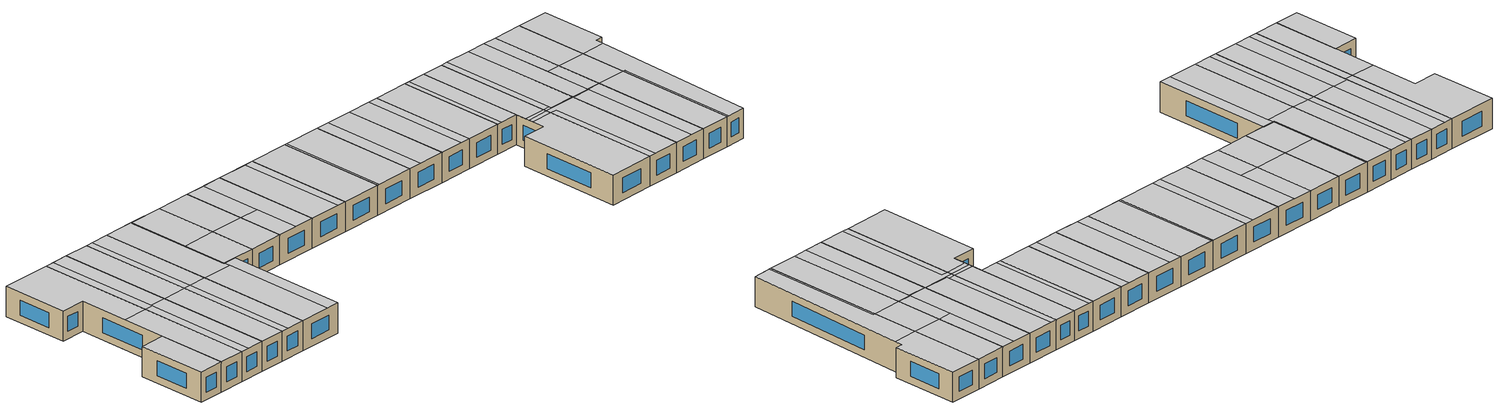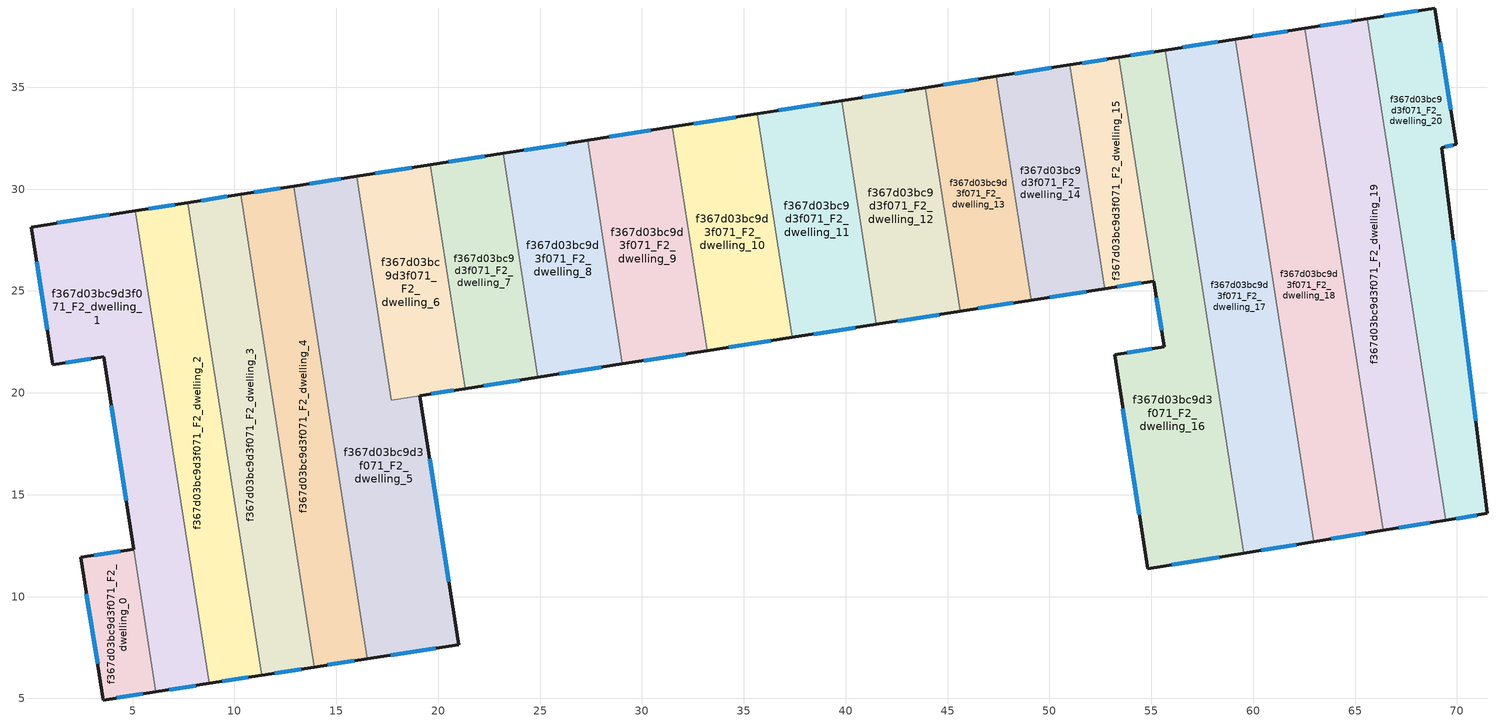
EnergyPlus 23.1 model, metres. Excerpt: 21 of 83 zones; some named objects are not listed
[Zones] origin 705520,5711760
f367d03bc9d3f071_F2_dwelling_0
 floor to f367d03bc9d3f071_F1_dwelling_0 (EU_floor_Construction): 5.06,12.33 6.15,5.33 3.56,4.93 2.46,11.92 z6
 wall outside (EU_wall_Construction): 5.06,12.33 2.46,11.92 3.56,4.93 6.15,5.33 z6:9
 wall to f367d03bc9d3f071_F2_dwelling_1 (EU_wall_Construction): 6.15,5.33 5.06,12.33 z6:9
 window (EU_Window_Construction): 4.22,5.03 5.5,5.23 / 2.74,10.15 3.28,6.69 / 4.4,12.22 3.12,12.02 z6.76:8.24
 ceiling to f367d03bc9d3f071_F3_dwelling_1 (EU_floor_Construction): 6.15,5.33 5.06,12.33 2.46,11.92 3.56,4.93 z9
f367d03bc9d3f071_F2_dwelling_1
 floor to f367d03bc9d3f071_F1_dwelling_1 (EU_floor_Construction): 5.14,28.93 8.76,5.74 6.15,5.33 3.58,21.78 1.08,21.38 0.02,28.13 z6
 wall outside (EU_wall_Construction): 5.14,28.93 0.02,28.13 1.08,21.38 3.58,21.78 5.06,12.32 / 6.15,5.33 8.76,5.74 z6:9
 wall to f367d03bc9d3f071_F2_dwelling_2 (EU_wall_Construction): 8.76,5.74 5.14,28.93 z6:9
 window (EU_Window_Construction): 1.71,21.48 2.95,21.68 / 0.29,26.43 0.81,23.09 / 3.85,28.73 1.32,28.34 / 6.81,5.43 8.1,5.63 / 3.95,19.39 4.68,14.71 z6.76:8.24
 ceiling to f367d03bc9d3f071_F3_dwelling_0 (EU_floor_Construction): 6.98,17.17 5.14,28.93 0.02,28.13 1.08,21.38 3.58,21.78 4.36,16.76 z9
 ceiling to f367d03bc9d3f071_F3_dwelling_1 (EU_floor_Construction): 8.76,5.74 6.98,17.17 4.36,16.76 6.15,5.33 z9
f367d03bc9d3f071_F2_dwelling_10
 floor to f367d03bc9d3f071_F1_dwelling_10 (EU_floor_Construction): 35.67,33.7 37.39,22.72 33.21,22.07 31.5,33.05 z6
 wall outside (EU_wall_Construction): 35.67,33.7 31.5,33.05 / 33.21,22.07 37.39,22.72 z6:9
 wall to f367d03bc9d3f071_F2_dwelling_9 (EU_wall_Construction): 31.5,33.05 33.21,22.07 z6:9
 wall to f367d03bc9d3f071_F2_dwelling_11 (EU_wall_Construction): 37.39,22.72 35.67,33.7 z6:9
 window (EU_Window_Construction): 34.62,33.54 32.56,33.21 / 34.27,22.23 36.33,22.56 z6.76:8.24
 ceiling to f367d03bc9d3f071_F3_dwelling_9 (EU_floor_Construction): 37.38,22.72 35.67,33.7 31.5,33.05 33.21,22.07 z9
f367d03bc9d3f071_F2_dwelling_11
 floor to f367d03bc9d3f071_F1_dwelling_11 (EU_floor_Construction): 39.8,34.34 41.51,23.37 37.39,22.72 35.67,33.7 z6
 wall outside (EU_wall_Construction): 39.8,34.34 35.67,33.7 / 37.39,22.72 41.51,23.37 z6:9
 wall to f367d03bc9d3f071_F2_dwelling_12 (EU_wall_Construction): 41.51,23.37 39.8,34.34 z6:9
 window (EU_Window_Construction): 38.76,34.18 36.72,33.86 / 38.43,22.88 40.47,23.2 z6.76:8.24
 ceiling to f367d03bc9d3f071_F3_dwelling_10 (EU_floor_Construction): 41.51,23.37 39.8,34.34 35.88,33.73 37.59,22.75 z9
 ceiling to f367d03bc9d3f071_F3_dwelling_9 (EU_floor_Construction): 37.59,22.75 35.88,33.73 35.67,33.7 37.38,22.72 z9
f367d03bc9d3f071_F2_dwelling_12
 floor to f367d03bc9d3f071_F1_dwelling_12 (EU_floor_Construction): 43.91,34.99 45.62,24.01 41.51,23.37 39.8,34.34 z6
 wall outside (EU_wall_Construction): 43.91,34.99 39.8,34.34 / 41.51,23.37 45.62,24.01 z6:9
 wall to f367d03bc9d3f071_F2_dwelling_13 (EU_wall_Construction): 45.62,24.01 43.91,34.99 z6:9
 window (EU_Window_Construction): 42.87,34.82 40.84,34.51 / 42.55,23.53 44.58,23.84 z6.76:8.24
 ceiling to f367d03bc9d3f071_F3_dwelling_11 (EU_floor_Construction): 45.62,24.01 43.91,34.99 41.19,34.56 42.9,23.58 z9
 ceiling to f367d03bc9d3f071_F3_dwelling_10 (EU_floor_Construction): 42.9,23.58 41.19,34.56 39.8,34.34 41.51,23.37 z9
f367d03bc9d3f071_F2_dwelling_13
 floor to f367d03bc9d3f071_F1_dwelling_13 (EU_floor_Construction): 47.4,35.53 49.11,24.55 45.62,24.01 43.91,34.99 z6
 wall outside (EU_wall_Construction): 47.4,35.53 43.91,34.99 / 45.62,24.01 49.11,24.55 z6:9
 wall to f367d03bc9d3f071_F2_dwelling_14 (EU_wall_Construction): 49.11,24.55 47.4,35.53 z6:9
 window (EU_Window_Construction): 46.51,35.39 44.79,35.12 / 46.5,24.14 48.23,24.41 z6.76:8.24
 ceiling to f367d03bc9d3f071_F3_dwelling_11 (EU_floor_Construction): 48.06,24.39 46.35,35.37 43.91,34.99 45.62,24.01 z9
 ceiling to f367d03bc9d3f071_F3_dwelling_12 (EU_floor_Construction): 49.11,24.55 47.4,35.53 46.35,35.37 48.06,24.39 z9
f367d03bc9d3f071_F2_dwelling_14
 floor to f367d03bc9d3f071_F1_dwelling_14 (EU_floor_Construction): 51.01,36.09 52.72,25.12 49.11,24.55 47.4,35.53 z6
 wall outside (EU_wall_Construction): 51.01,36.09 47.4,35.53 / 49.11,24.55 52.72,25.12 z6:9
 wall to f367d03bc9d3f071_F2_dwelling_15 (EU_wall_Construction): 52.72,25.12 51.01,36.09 z6:9
 window (EU_Window_Construction): 50.1,35.95 48.31,35.67 / 50.02,24.69 51.81,24.97 z6.76:8.24
 ceiling to f367d03bc9d3f071_F3_dwelling_12 (EU_floor_Construction): 52.72,25.12 51.01,36.09 47.4,35.53 49.11,24.55 z9
f367d03bc9d3f071_F2_dwelling_15
 floor to f367d03bc9d3f071_F1_dwelling_15 (EU_floor_Construction): 53.41,36.47 55.63,22.26 55.13,25.49 52.72,25.12 51.01,36.09 z6
 wall outside (EU_wall_Construction): 52.72,25.12 55.13,25.49 55.63,22.26 / 53.41,36.47 51.01,36.09 z6:9
 wall to f367d03bc9d3f071_F2_dwelling_16 (EU_wall_Construction): 55.63,22.26 53.41,36.47 z6:9
 window (EU_Window_Construction): 53.33,25.21 54.52,25.4 / 52.81,36.37 51.62,36.19 / 55.25,24.67 55.5,23.08 z6.76:8.24
 ceiling to f367d03bc9d3f071_F3_dwelling_13 (EU_floor_Construction): 55.29,24.43 53.41,36.47 51.54,36.18 53.26,25.2 55.13,25.49 z9
 ceiling to f367d03bc9d3f071_F3_dwelling_12 (EU_floor_Construction): 53.26,25.2 51.54,36.18 51.01,36.09 52.72,25.12 z9
f367d03bc9d3f071_F2_dwelling_16
 floor to f367d03bc9d3f071_F1_dwelling_16 (EU_floor_Construction): 55.69,36.82 59.54,12.14 54.82,11.37 53.19,21.87 55.63,22.26 53.41,36.47 z6
 wall outside (EU_wall_Construction): 55.63,22.26 53.19,21.87 54.82,11.37 59.54,12.14 / 55.69,36.82 53.41,36.47 z6:9
 wall to f367d03bc9d3f071_F2_dwelling_17 (EU_wall_Construction): 59.54,12.14 55.69,36.82 z6:9
 window (EU_Window_Construction): 53.61,19.22 54.41,14.02 / 55.02,22.16 53.81,21.97 / 55.11,36.73 53.99,36.56 / 56.02,11.56 58.35,11.94 z6.76:8.24
 ceiling to f367d03bc9d3f071_F3_dwelling_13 (EU_floor_Construction): 57.57,24.79 55.69,36.82 53.41,36.47 55.29,24.43 z9
 ceiling to f367d03bc9d3f071_F3_dwelling_14 (EU_floor_Construction): 59.54,12.14 57.71,23.89 55.43,23.53 55.63,22.26 53.19,21.87 54.82,11.37 z9
 ceiling to f367d03bc9d3f071_F3_dwelling_18 (EU_floor_Construction): 57.63,24.4 57.57,24.79 55.29,24.43 55.35,24.05 z9
 ceiling to f367d03bc9d3f071_F3_dwelling_16 (EU_floor_Construction): 57.71,23.89 57.63,24.4 55.35,24.05 55.43,23.53 z9
f367d03bc9d3f071_F2_dwelling_17
 floor to f367d03bc9d3f071_F1_dwelling_17 (EU_floor_Construction): 59.12,37.36 62.97,12.69 59.54,12.14 55.69,36.82 z6
 wall outside (EU_wall_Construction): 59.54,12.14 62.97,12.69 / 59.12,37.36 55.69,36.82 z6:9
 wall to f367d03bc9d3f071_F2_dwelling_18 (EU_wall_Construction): 62.97,12.69 59.12,37.36 z6:9
 window (EU_Window_Construction): 60.41,12.28 62.11,12.55 / 58.25,37.22 56.56,36.96 z6.76:8.24
 ceiling to f367d03bc9d3f071_F3_dwelling_14 (EU_floor_Construction): 60.23,12.25 58.4,24 57.71,23.89 59.54,12.14 z9
 ceiling to f367d03bc9d3f071_F3_dwelling_16 (EU_floor_Construction): 62.97,12.69 61.06,24.94 57.63,24.4 57.71,23.89 58.4,24 60.23,12.25 z9
 ceiling to f367d03bc9d3f071_F3_dwelling_13 (EU_floor_Construction): 58.26,24.89 56.38,36.93 55.69,36.82 57.57,24.79 z9
 ceiling to f367d03bc9d3f071_F3_dwelling_18 (EU_floor_Construction): 61.06,24.94 61.05,25.03 58.3,24.61 58.26,24.89 57.57,24.79 57.63,24.4 z9
 ceiling to f367d03bc9d3f071_F3_dwelling_15 (EU_floor_Construction): 61.05,25.04 59.12,37.36 56.38,36.93 58.3,24.61 z9
f367d03bc9d3f071_F2_dwelling_18
 floor to f367d03bc9d3f071_F1_dwelling_18 (EU_floor_Construction): 62.53,37.89 66.37,13.25 62.97,12.69 59.12,37.36 z6
 wall outside (EU_wall_Construction): 62.97,12.69 66.37,13.25 / 62.53,37.89 59.12,37.36 z6:9
 wall to f367d03bc9d3f071_F2_dwelling_19 (EU_wall_Construction): 66.37,13.25 62.53,37.89 z6:9
 window (EU_Window_Construction): 63.83,12.83 65.51,13.11 / 61.67,37.76 59.98,37.49 z6.76:8.24
 ceiling to f367d03bc9d3f071_F3_dwelling_15 (EU_floor_Construction): 64.45,25.57 63.03,25.35 61.1,37.67 59.12,37.36 61.05,25.04 z9
 ceiling to f367d03bc9d3f071_F3_dwelling_17 (EU_floor_Construction): 63.7,30.36 62.53,37.89 61.1,37.67 62.28,30.14 z9
 ceiling to f367d03bc9d3f071_F3_dwelling_18 (EU_floor_Construction): 66.37,13.25 64.45,25.57 61.05,25.03 61.06,24.94 63.04,25.25 63.03,25.34 64.95,13.02 z9
 ceiling to f367d03bc9d3f071_F3_dwelling_19 (EU_floor_Construction): 64.45,25.57 63.7,30.36 62.28,30.14 63.03,25.35 z9
 ceiling to f367d03bc9d3f071_F3_dwelling_16 (EU_floor_Construction): 64.95,13.02 63.04,25.25 61.06,24.94 62.97,12.69 z9
f367d03bc9d3f071_F2_dwelling_19
 floor to f367d03bc9d3f071_F1_dwelling_19 (EU_floor_Construction): 65.6,38.37 69.45,13.75 66.37,13.25 62.53,37.89 z6
 wall outside (EU_wall_Construction): 65.6,38.37 62.53,37.89 / 66.37,13.25 69.45,13.75 z6:9
 wall to f367d03bc9d3f071_F2_dwelling_20 (EU_wall_Construction): 69.45,13.75 65.6,38.37 z6:9
 window (EU_Window_Construction): 64.82,38.25 63.3,38.01 / 67.15,13.37 68.67,13.62 z6.76:8.24
 ceiling to f367d03bc9d3f071_F3_dwelling_18 (EU_floor_Construction): 69.45,13.75 67.53,26.05 64.45,25.57 66.37,13.25 z9
 ceiling to f367d03bc9d3f071_F3_dwelling_17 (EU_floor_Construction): 66.78,30.84 65.6,38.37 62.53,37.89 63.7,30.36 z9
 ceiling to f367d03bc9d3f071_F3_dwelling_19 (EU_floor_Construction): 67.53,26.05 66.78,30.84 63.7,30.36 64.45,25.57 z9
f367d03bc9d3f071_F2_dwelling_2
 floor to f367d03bc9d3f071_F1_dwelling_2 (EU_floor_Construction): 7.71,29.34 11.33,6.14 8.76,5.74 5.14,28.93 z6
 wall outside (EU_wall_Construction): 7.71,29.34 5.14,28.93 / 8.76,5.74 11.33,6.14 z6:9
 wall to f367d03bc9d3f071_F2_dwelling_3 (EU_wall_Construction): 11.33,6.14 7.71,29.34 z6:9
 window (EU_Window_Construction): 7.06,29.23 5.79,29.04 / 9.41,5.84 10.68,6.04 z6.76:8.24
 ceiling to f367d03bc9d3f071_F3_dwelling_0 (EU_floor_Construction): 7.88,17.31 6.04,29.07 5.14,28.93 6.98,17.17 z9
 ceiling to f367d03bc9d3f071_F3_dwelling_3 (EU_floor_Construction): 11.33,6.14 9.52,17.74 7.85,17.48 9.66,5.88 z9
 ceiling to f367d03bc9d3f071_F3_dwelling_1 (EU_floor_Construction): 9.66,5.88 7.88,17.31 6.98,17.17 8.76,5.74 z9
 ceiling to f367d03bc9d3f071_F3_dwelling_2 (EU_floor_Construction): 9.52,17.74 7.71,29.34 6.04,29.07 7.85,17.48 z9
f367d03bc9d3f071_F2_dwelling_20
 floor to f367d03bc9d3f071_F1_dwelling_20 (EU_floor_Construction): 68.92,38.89 69.96,32.19 69.26,32.03 71.5,14.08 69.45,13.75 65.6,38.37 z6
 wall outside (EU_wall_Construction): 69.45,13.75 71.5,14.08 69.26,32.03 69.96,32.19 68.92,38.89 65.6,38.37 z6:9
 window (EU_Window_Construction): 70.93,18.62 69.82,27.49 / 69.96,13.83 70.98,14 / 68.08,38.76 66.44,38.5 / 69.7,33.89 69.18,37.2 / 69.44,32.07 69.79,32.15 z6.76:8.24
 ceiling to f367d03bc9d3f071_F3_dwelling_17 (EU_floor_Construction): 69.35,31.24 69.26,32.03 69.96,32.19 68.92,38.89 65.6,38.37 66.78,30.84 z9
 ceiling to f367d03bc9d3f071_F3_dwelling_19 (EU_floor_Construction): 71.5,14.08 69.35,31.24 66.78,30.84 67.53,26.05 67.76,26.09 69.68,13.79 z9
 ceiling to f367d03bc9d3f071_F3_dwelling_18 (EU_floor_Construction): 69.68,13.79 67.76,26.08 67.53,26.05 69.45,13.75 z9
f367d03bc9d3f071_F2_dwelling_3
 floor to f367d03bc9d3f071_F1_dwelling_3 (EU_floor_Construction): 10.31,29.74 13.93,6.54 11.33,6.14 7.71,29.34 z6
 wall outside (EU_wall_Construction): 10.31,29.74 7.71,29.34 / 11.33,6.14 13.93,6.54 z6:9
 wall to f367d03bc9d3f071_F2_dwelling_4 (EU_wall_Construction): 13.93,6.54 10.31,29.74 z6:9
 window (EU_Window_Construction): 9.65,29.64 8.37,29.44 / 11.99,6.24 13.27,6.44 z6.76:8.24
 ceiling to f367d03bc9d3f071_F3_dwelling_2 (EU_floor_Construction): 12.12,18.14 10.31,29.74 7.71,29.34 9.52,17.74 z9
 ceiling to f367d03bc9d3f071_F3_dwelling_3 (EU_floor_Construction): 13.93,6.54 12.12,18.14 9.52,17.74 11.33,6.14 z9
f367d03bc9d3f071_F2_dwelling_4
 floor to f367d03bc9d3f071_F1_dwelling_4 (EU_floor_Construction): 12.91,30.15 16.53,6.95 13.93,6.54 10.31,29.74 z6
 wall outside (EU_wall_Construction): 12.91,30.15 10.31,29.74 / 13.93,6.54 16.53,6.95 z6:9
 wall to f367d03bc9d3f071_F2_dwelling_5 (EU_wall_Construction): 16.53,6.95 12.91,30.15 z6:9
 window (EU_Window_Construction): 12.25,30.04 10.97,29.84 / 14.59,6.65 15.87,6.85 z6.76:8.24
 ceiling to f367d03bc9d3f071_F3_dwelling_5 (EU_floor_Construction): 16.53,6.95 14.72,18.55 12.88,18.26 14.69,6.66 z9
 ceiling to f367d03bc9d3f071_F3_dwelling_4 (EU_floor_Construction): 14.72,18.55 12.91,30.15 11.07,29.86 12.88,18.26 z9
 ceiling to f367d03bc9d3f071_F3_dwelling_3 (EU_floor_Construction): 14.69,6.66 12.88,18.26 12.12,18.14 13.93,6.54 z9
 ceiling adiabatic (EU_roof_Construction): 12.88,18.26 11.07,29.86 10.31,29.74 12.12,18.14 z9
f367d03bc9d3f071_F2_dwelling_5
 floor to f367d03bc9d3f071_F1_dwelling_5 (EU_floor_Construction): 15.99,30.63 17.71,19.65 19.09,19.87 21.01,7.65 16.53,6.95 12.91,30.15 z6
 wall outside (EU_wall_Construction): 16.53,6.95 21.01,7.65 19.09,19.87 / 15.99,30.63 12.91,30.15 z6:9
 wall to f367d03bc9d3f071_F2_dwelling_6 (EU_wall_Construction): 19.09,19.87 17.71,19.65 15.99,30.63 z6:9
 window (EU_Window_Construction): 17.66,7.13 19.87,7.47 / 15.21,30.51 13.69,30.27 / 20.52,10.74 19.58,16.78 z6.76:8.24
 ceiling to f367d03bc9d3f071_F3_dwelling_4 (EU_floor_Construction): 17.9,19.04 17.8,19.66 17.71,19.65 15.99,30.63 12.91,30.15 14.72,18.55 z9
 ceiling to f367d03bc9d3f071_F3_dwelling_5 (EU_floor_Construction): 19.71,7.45 17.9,19.04 14.72,18.55 16.53,6.95 z9
 ceiling to f367d03bc9d3f071_F3_dwelling_7 (EU_floor_Construction): 21.01,7.65 19.09,19.87 17.8,19.66 19.71,7.45 z9
f367d03bc9d3f071_F2_dwelling_6
 floor to f367d03bc9d3f071_F1_dwelling_6 (EU_floor_Construction): 19.61,31.19 21.33,20.21 17.71,19.65 15.99,30.63 z6
 wall outside (EU_wall_Construction): 19.61,31.19 15.99,30.63 / 19.1,19.87 21.33,20.21 z6:9
 wall to f367d03bc9d3f071_F2_dwelling_7 (EU_wall_Construction): 21.33,20.21 19.61,31.19 z6:9
 window (EU_Window_Construction): 18.7,31.05 16.91,30.77 / 19.66,19.95 20.76,20.13 z6.76:8.24
 ceiling to f367d03bc9d3f071_F3_dwelling_4 (EU_floor_Construction): 17.8,19.67 16.09,30.64 15.99,30.63 17.71,19.65 z9
 ceiling to f367d03bc9d3f071_F3_dwelling_7 (EU_floor_Construction): 21.33,20.21 20.61,24.84 17.08,24.29 17.8,19.67 z9
 ceiling adiabatic (EU_roof_Construction): 20.61,24.84 19.61,31.19 16.09,30.64 17.08,24.29 z9
f367d03bc9d3f071_F2_dwelling_7
 floor to f367d03bc9d3f071_F1_dwelling_7 (EU_floor_Construction): 23.19,31.75 24.9,20.77 21.33,20.21 19.61,31.19 z6
 wall outside (EU_wall_Construction): 23.19,31.75 19.61,31.19 / 21.33,20.21 24.9,20.77 z6:9
 wall to f367d03bc9d3f071_F2_dwelling_8 (EU_wall_Construction): 24.9,20.77 23.19,31.75 z6:9
 window (EU_Window_Construction): 22.28,31.61 20.52,31.33 / 22.23,20.35 24,20.63 z6.76:8.24
 ceiling to f367d03bc9d3f071_F3_dwelling_7 (EU_floor_Construction): 24.9,20.77 24.18,25.4 20.61,24.84 21.33,20.21 z9
 ceiling adiabatic (EU_roof_Construction): 24.18,25.4 23.19,31.75 19.61,31.19 20.61,24.84 z9
f367d03bc9d3f071_F2_dwelling_8
 floor to f367d03bc9d3f071_F1_dwelling_8 (EU_floor_Construction): 27.33,32.4 29.05,21.42 24.9,20.77 23.19,31.75 z6
 wall outside (EU_wall_Construction): 27.33,32.4 23.19,31.75 / 24.9,20.77 29.05,21.42 z6:9
 wall to f367d03bc9d3f071_F2_dwelling_9 (EU_wall_Construction): 29.05,21.42 27.33,32.4 z6:9
 window (EU_Window_Construction): 26.28,32.23 24.23,31.91 / 25.95,20.93 28,21.25 z6.76:8.24
 ceiling to f367d03bc9d3f071_F3_dwelling_7 (EU_floor_Construction): 26.98,21.1 26.26,25.72 24.18,25.4 24.9,20.77 z9
 ceiling to f367d03bc9d3f071_F3_dwelling_8 (EU_floor_Construction): 29.04,21.42 27.33,32.4 25.27,32.08 26.98,21.1 z9
 ceiling adiabatic (EU_roof_Construction): 26.26,25.72 25.27,32.08 23.19,31.75 24.18,25.4 z9
f367d03bc9d3f071_F2_dwelling_9
 floor to f367d03bc9d3f071_F1_dwelling_9 (EU_floor_Construction): 31.5,33.05 33.21,22.07 29.05,21.42 27.33,32.4 z6
 wall outside (EU_wall_Construction): 31.5,33.05 27.33,32.4 / 29.05,21.42 33.21,22.07 z6:9
 window (EU_Window_Construction): 30.45,32.88 28.39,32.56 / 30.1,21.58 32.16,21.9 z6.76:8.24
 ceiling to f367d03bc9d3f071_F3_dwelling_8 (EU_floor_Construction): 32.29,21.92 30.57,32.9 27.33,32.4 29.04,21.42 z9
 ceiling to f367d03bc9d3f071_F3_dwelling_9 (EU_floor_Construction): 33.21,22.07 31.5,33.05 30.57,32.9 32.29,21.92 z9
[Building]
EU S2 Campaign: North Axis=0; Terrain=City; Solar Distribution=FullExterior
[Site:Location]
London: Latitude=51.5; Longitude=-0.5; Time Zone=0; Elevation=25
[SizingPeriod:WeatherFileDays]
AnnualSizingPeriod: Begin Month=1; Begin Day of Month=1; End Month=12; End Day of Month=31; Day of Week for Start Day=Monday; Use Weather File Daylight Saving Period=No; Use Weather File Rain and Snow Indicators=No
[MATERIAL]
EU_InternalMass_Material: Roughness=MediumRough; Thickness=0.1; Conductivity=1; Density=1800; Specific Heat=900; Thermal Absorptance=0.9; Solar Absorptance=0.7; Visible Absorptance=0.7
[MATERIAL:NOMASS] Roughness=MediumRough; Thermal Absorptance=0.9; Solar Absorptance=0.7; Visible Absorptance=0.7
Name | Thermal Resistance
EU_wall_NoMass | 0.655885
EU_roof_NoMass | 2.70553
EU_floor_NoMass | 2.16442
[WINDOWMATERIAL:SIMPLEGLAZINGSYSTEM]
EU_Window_SimpleGlazing: UFactor=2.91071; Solar Heat Gain Coefficient=0.76; Visible Transmittance=0.76
[CONSTRUCTION]
EU_wall_Construction: EU_wall_NoMass
EU_roof_Construction: EU_roof_NoMass
EU_floor_Construction: EU_floor_NoMass
EU_Window_Construction: EU_Window_SimpleGlazing
EU_InternalMass_Construction: EU_InternalMass_Material
[ZONE] Type=1; Multiplier=1; Ceiling Height=autocalculate; Floor Area=autocalculate; Part of Total Floor Area=Yes
Name | Volume
f367d03bc9d3f071_F2_dwelling_0 | 55.7585
f367d03bc9d3f071_F2_dwelling_1 | 238.176
f367d03bc9d3f071_F2_dwelling_10 | 140.707
f367d03bc9d3f071_F2_dwelling_11 | 139.317
f367d03bc9d3f071_F2_dwelling_12 | 138.643
f367d03bc9d3f071_F2_dwelling_13 | 117.623
f367d03bc9d3f071_F2_dwelling_14 | 121.968
f367d03bc9d3f071_F2_dwelling_15 | 81.1106
f367d03bc9d3f071_F2_dwelling_16 | 251.33
f367d03bc9d3f071_F2_dwelling_17 | 260.581
f367d03bc9d3f071_F2_dwelling_18 | 257.861
f367d03bc9d3f071_F2_dwelling_19 | 232.865
f367d03bc9d3f071_F2_dwelling_2 | 183.449
f367d03bc9d3f071_F2_dwelling_20 | 196.497
f367d03bc9d3f071_F2_dwelling_3 | 184.989
f367d03bc9d3f071_F2_dwelling_4 | 185.347
f367d03bc9d3f071_F2_dwelling_5 | 272.019
f367d03bc9d3f071_F2_dwelling_6 | 122.146
f367d03bc9d3f071_F2_dwelling_7 | 120.524
f367d03bc9d3f071_F2_dwelling_8 | 139.863
f367d03bc9d3f071_F2_dwelling_9 | 140.706
[INTERNALMASS] Construction=EU_InternalMass_Construction
Name | Zone or ZoneList | Surface Area
f367d03bc9d3f071_F2_dwelling_0_EU_InternalMass | f367d03bc9d3f071_F2_dwelling_0 | 18.5863
f367d03bc9d3f071_F2_dwelling_1_EU_InternalMass | f367d03bc9d3f071_F2_dwelling_1 | 79.3736
f367d03bc9d3f071_F2_dwelling_2_EU_InternalMass | f367d03bc9d3f071_F2_dwelling_2 | 61.1498
f367d03bc9d3f071_F2_dwelling_3_EU_InternalMass | f367d03bc9d3f071_F2_dwelling_3 | 61.6627
f367d03bc9d3f071_F2_dwelling_4_EU_InternalMass | f367d03bc9d3f071_F2_dwelling_4 | 61.7823
f367d03bc9d3f071_F2_dwelling_5_EU_InternalMass | f367d03bc9d3f071_F2_dwelling_5 | 90.6732
f367d03bc9d3f071_F2_dwelling_6_EU_InternalMass | f367d03bc9d3f071_F2_dwelling_6 | 40.7251
f367d03bc9d3f071_F2_dwelling_7_EU_InternalMass | f367d03bc9d3f071_F2_dwelling_7 | 40.1743
f367d03bc9d3f071_F2_dwelling_8_EU_InternalMass | f367d03bc9d3f071_F2_dwelling_8 | 46.6211
f367d03bc9d3f071_F2_dwelling_9_EU_InternalMass | f367d03bc9d3f071_F2_dwelling_9 | 46.9024
f367d03bc9d3f071_F2_dwelling_10_EU_InternalMass | f367d03bc9d3f071_F2_dwelling_10 | 46.9024
f367d03bc9d3f071_F2_dwelling_11_EU_InternalMass | f367d03bc9d3f071_F2_dwelling_11 | 46.439
f367d03bc9d3f071_F2_dwelling_12_EU_InternalMass | f367d03bc9d3f071_F2_dwelling_12 | 46.2143
f367d03bc9d3f071_F2_dwelling_13_EU_InternalMass | f367d03bc9d3f071_F2_dwelling_13 | 39.2078
f367d03bc9d3f071_F2_dwelling_14_EU_InternalMass | f367d03bc9d3f071_F2_dwelling_14 | 40.6558
f367d03bc9d3f071_F2_dwelling_15_EU_InternalMass | f367d03bc9d3f071_F2_dwelling_15 | 27.0369
f367d03bc9d3f071_F2_dwelling_16_EU_InternalMass | f367d03bc9d3f071_F2_dwelling_16 | 83.7651
f367d03bc9d3f071_F2_dwelling_17_EU_InternalMass | f367d03bc9d3f071_F2_dwelling_17 | 86.8623
f367d03bc9d3f071_F2_dwelling_18_EU_InternalMass | f367d03bc9d3f071_F2_dwelling_18 | 85.9647
f367d03bc9d3f071_F2_dwelling_19_EU_InternalMass | f367d03bc9d3f071_F2_dwelling_19 | 77.6215
f367d03bc9d3f071_F2_dwelling_20_EU_InternalMass | f367d03bc9d3f071_F2_dwelling_20 | 65.4989
[OTHEREQUIPMENT] Fuel Type=Electricity; Design Level Calculation Method=Watts/Area; Power per Zone Floor Area=1; Fraction Latent=0; Fraction Radiant=0; Fraction Lost=0; Carbon Dioxide Generation Rate=0; EndUse Subcategory=EU_Step8_InternalGains
Name | Zone or ZoneList or Space or SpaceList | Schedule
EU_Step8_InternalGain_f367d03bc9d3f071_F2_dwelling_0_f000 | f367d03bc9d3f071_F2_dwelling_0 | EU_Step8_GainSchedule_f367d03bc9d3f071_F2_dwelling_0_f000
EU_Step8_InternalGain_f367d03bc9d3f071_F2_dwelling_1_f000 | f367d03bc9d3f071_F2_dwelling_1 | EU_Step8_GainSchedule_f367d03bc9d3f071_F2_dwelling_1_f000
EU_Step8_InternalGain_f367d03bc9d3f071_F2_dwelling_2_f000 | f367d03bc9d3f071_F2_dwelling_2 | EU_Step8_GainSchedule_f367d03bc9d3f071_F2_dwelling_2_f000
EU_Step8_InternalGain_f367d03bc9d3f071_F2_dwelling_3_f000 | f367d03bc9d3f071_F2_dwelling_3 | EU_Step8_GainSchedule_f367d03bc9d3f071_F2_dwelling_3_f000
EU_Step8_InternalGain_f367d03bc9d3f071_F2_dwelling_4_f000 | f367d03bc9d3f071_F2_dwelling_4 | EU_Step8_GainSchedule_f367d03bc9d3f071_F2_dwelling_4_f000
EU_Step8_InternalGain_f367d03bc9d3f071_F2_dwelling_5_f000 | f367d03bc9d3f071_F2_dwelling_5 | EU_Step8_GainSchedule_f367d03bc9d3f071_F2_dwelling_5_f000
EU_Step8_InternalGain_f367d03bc9d3f071_F2_dwelling_6_f000 | f367d03bc9d3f071_F2_dwelling_6 | EU_Step8_GainSchedule_f367d03bc9d3f071_F2_dwelling_6_f000
EU_Step8_InternalGain_f367d03bc9d3f071_F2_dwelling_7_f000 | f367d03bc9d3f071_F2_dwelling_7 | EU_Step8_GainSchedule_f367d03bc9d3f071_F2_dwelling_7_f000
EU_Step8_InternalGain_f367d03bc9d3f071_F2_dwelling_8_f000 | f367d03bc9d3f071_F2_dwelling_8 | EU_Step8_GainSchedule_f367d03bc9d3f071_F2_dwelling_8_f000
EU_Step8_InternalGain_f367d03bc9d3f071_F2_dwelling_9_f000 | f367d03bc9d3f071_F2_dwelling_9 | EU_Step8_GainSchedule_f367d03bc9d3f071_F2_dwelling_9_f000
EU_Step8_InternalGain_f367d03bc9d3f071_F2_dwelling_10_f000 | f367d03bc9d3f071_F2_dwelling_10 | EU_Step8_GainSchedule_f367d03bc9d3f071_F2_dwelling_10_f000
EU_Step8_InternalGain_f367d03bc9d3f071_F2_dwelling_11_f000 | f367d03bc9d3f071_F2_dwelling_11 | EU_Step8_GainSchedule_f367d03bc9d3f071_F2_dwelling_11_f000
EU_Step8_InternalGain_f367d03bc9d3f071_F2_dwelling_12_f000 | f367d03bc9d3f071_F2_dwelling_12 | EU_Step8_GainSchedule_f367d03bc9d3f071_F2_dwelling_12_f000
EU_Step8_InternalGain_f367d03bc9d3f071_F2_dwelling_13_f000 | f367d03bc9d3f071_F2_dwelling_13 | EU_Step8_GainSchedule_f367d03bc9d3f071_F2_dwelling_13_f000
EU_Step8_InternalGain_f367d03bc9d3f071_F2_dwelling_14_f000 | f367d03bc9d3f071_F2_dwelling_14 | EU_Step8_GainSchedule_f367d03bc9d3f071_F2_dwelling_14_f000
EU_Step8_InternalGain_f367d03bc9d3f071_F2_dwelling_15_f000 | f367d03bc9d3f071_F2_dwelling_15 | EU_Step8_GainSchedule_f367d03bc9d3f071_F2_dwelling_15_f000
EU_Step8_InternalGain_f367d03bc9d3f071_F2_dwelling_16_f000 | f367d03bc9d3f071_F2_dwelling_16 | EU_Step8_GainSchedule_f367d03bc9d3f071_F2_dwelling_16_f000
EU_Step8_InternalGain_f367d03bc9d3f071_F2_dwelling_17_f000 | f367d03bc9d3f071_F2_dwelling_17 | EU_Step8_GainSchedule_f367d03bc9d3f071_F2_dwelling_17_f000
EU_Step8_InternalGain_f367d03bc9d3f071_F2_dwelling_18_f000 | f367d03bc9d3f071_F2_dwelling_18 | EU_Step8_GainSchedule_f367d03bc9d3f071_F2_dwelling_18_f000
EU_Step8_InternalGain_f367d03bc9d3f071_F2_dwelling_19_f000 | f367d03bc9d3f071_F2_dwelling_19 | EU_Step8_GainSchedule_f367d03bc9d3f071_F2_dwelling_19_f000
EU_Step8_InternalGain_f367d03bc9d3f071_F2_dwelling_20_f000 | f367d03bc9d3f071_F2_dwelling_20 | EU_Step8_GainSchedule_f367d03bc9d3f071_F2_dwelling_20_f000
[ZONEVENTILATION:DESIGNFLOWRATE] Schedule=EU_AlwaysOn; Design Flow Rate Calculation Method=AirChanges/Hour; Air Changes per Hour=0.462017; Ventilation Type=Natural; Fan Pressure Rise=0; Fan Total Efficiency=1; Constant Term Coefficient=1; Temperature Term Coefficient=0; Velocity Term Coefficient=0; Velocity Squared Term Coefficient=0; Minimum Indoor Temperature=-100; Maximum Indoor Temperature=100; Delta Temperature=-100; Minimum Outdoor Temperature=-100; Maximum Outdoor Temperature=100; Maximum Wind Speed=40
Name | Zone or ZoneList or Space or SpaceList
EU_ConstantAir_f367d03bc9d3f071_F2_dwelling_0 | f367d03bc9d3f071_F2_dwelling_0
EU_ConstantAir_f367d03bc9d3f071_F2_dwelling_1 | f367d03bc9d3f071_F2_dwelling_1
EU_ConstantAir_f367d03bc9d3f071_F2_dwelling_2 | f367d03bc9d3f071_F2_dwelling_2
EU_ConstantAir_f367d03bc9d3f071_F2_dwelling_3 | f367d03bc9d3f071_F2_dwelling_3
EU_ConstantAir_f367d03bc9d3f071_F2_dwelling_4 | f367d03bc9d3f071_F2_dwelling_4
EU_ConstantAir_f367d03bc9d3f071_F2_dwelling_5 | f367d03bc9d3f071_F2_dwelling_5
EU_ConstantAir_f367d03bc9d3f071_F2_dwelling_6 | f367d03bc9d3f071_F2_dwelling_6
EU_ConstantAir_f367d03bc9d3f071_F2_dwelling_7 | f367d03bc9d3f071_F2_dwelling_7
EU_ConstantAir_f367d03bc9d3f071_F2_dwelling_8 | f367d03bc9d3f071_F2_dwelling_8
EU_ConstantAir_f367d03bc9d3f071_F2_dwelling_9 | f367d03bc9d3f071_F2_dwelling_9
EU_ConstantAir_f367d03bc9d3f071_F2_dwelling_10 | f367d03bc9d3f071_F2_dwelling_10
EU_ConstantAir_f367d03bc9d3f071_F2_dwelling_11 | f367d03bc9d3f071_F2_dwelling_11
EU_ConstantAir_f367d03bc9d3f071_F2_dwelling_12 | f367d03bc9d3f071_F2_dwelling_12
EU_ConstantAir_f367d03bc9d3f071_F2_dwelling_13 | f367d03bc9d3f071_F2_dwelling_13
EU_ConstantAir_f367d03bc9d3f071_F2_dwelling_14 | f367d03bc9d3f071_F2_dwelling_14
EU_ConstantAir_f367d03bc9d3f071_F2_dwelling_15 | f367d03bc9d3f071_F2_dwelling_15
EU_ConstantAir_f367d03bc9d3f071_F2_dwelling_16 | f367d03bc9d3f071_F2_dwelling_16
EU_ConstantAir_f367d03bc9d3f071_F2_dwelling_17 | f367d03bc9d3f071_F2_dwelling_17
EU_ConstantAir_f367d03bc9d3f071_F2_dwelling_18 | f367d03bc9d3f071_F2_dwelling_18
EU_ConstantAir_f367d03bc9d3f071_F2_dwelling_19 | f367d03bc9d3f071_F2_dwelling_19
EU_ConstantAir_f367d03bc9d3f071_F2_dwelling_20 | f367d03bc9d3f071_F2_dwelling_20
[HVACTEMPLATE:ZONE:IDEALLOADSAIRSYSTEM] System Availability Schedule=EU_AlwaysOn; Maximum Heating Supply Air Temperature=50; Minimum Cooling Supply Air Temperature=13; Maximum Heating Supply Air Humidity Ratio=0.0156; Minimum Cooling Supply Air Humidity Ratio=0.0077; Heating Limit=NoLimit; Cooling Limit=NoLimit; Heating Availability Schedule=EU_AlwaysOn; Cooling Availability Schedule=EU_CoolingOff; Dehumidification Control Type=ConstantSensibleHeatRatio; Cooling Sensible Heat Ratio=0.7; Dehumidification Setpoint=60; Humidification Control Type=None; Humidification Setpoint=30; Outdoor Air Method=None; Outdoor Air Flow Rate per Person=0.00944; Outdoor Air Flow Rate per Zone Floor Area=0; Outdoor Air Flow Rate per Zone=0; Demand Controlled Ventilation Type=None; Outdoor Air Economizer Type=NoEconomizer; Heat Recovery Type=None; Sensible Heat Recovery Effectiveness=0.7; Latent Heat Recovery Effectiveness=0.65
Name | Template Thermostat
f367d03bc9d3f071_F2_dwelling_0 | EU_HeatOnly_f367d03bc9d3f071_F2_dwelling_0
f367d03bc9d3f071_F2_dwelling_1 | EU_HeatOnly_f367d03bc9d3f071_F2_dwelling_1
f367d03bc9d3f071_F2_dwelling_2 | EU_HeatOnly_f367d03bc9d3f071_F2_dwelling_2
f367d03bc9d3f071_F2_dwelling_3 | EU_HeatOnly_f367d03bc9d3f071_F2_dwelling_3
f367d03bc9d3f071_F2_dwelling_4 | EU_HeatOnly_f367d03bc9d3f071_F2_dwelling_4
f367d03bc9d3f071_F2_dwelling_5 | EU_HeatOnly_f367d03bc9d3f071_F2_dwelling_5
f367d03bc9d3f071_F2_dwelling_6 | EU_HeatOnly_f367d03bc9d3f071_F2_dwelling_6
f367d03bc9d3f071_F2_dwelling_7 | EU_HeatOnly_f367d03bc9d3f071_F2_dwelling_7
f367d03bc9d3f071_F2_dwelling_8 | EU_HeatOnly_f367d03bc9d3f071_F2_dwelling_8
f367d03bc9d3f071_F2_dwelling_9 | EU_HeatOnly_f367d03bc9d3f071_F2_dwelling_9
f367d03bc9d3f071_F2_dwelling_10 | EU_HeatOnly_f367d03bc9d3f071_F2_dwelling_10
f367d03bc9d3f071_F2_dwelling_11 | EU_HeatOnly_f367d03bc9d3f071_F2_dwelling_11
f367d03bc9d3f071_F2_dwelling_12 | EU_HeatOnly_f367d03bc9d3f071_F2_dwelling_12
f367d03bc9d3f071_F2_dwelling_13 | EU_HeatOnly_f367d03bc9d3f071_F2_dwelling_13
f367d03bc9d3f071_F2_dwelling_14 | EU_HeatOnly_f367d03bc9d3f071_F2_dwelling_14
f367d03bc9d3f071_F2_dwelling_15 | EU_HeatOnly_f367d03bc9d3f071_F2_dwelling_15
f367d03bc9d3f071_F2_dwelling_16 | EU_HeatOnly_f367d03bc9d3f071_F2_dwelling_16
f367d03bc9d3f071_F2_dwelling_17 | EU_HeatOnly_f367d03bc9d3f071_F2_dwelling_17
f367d03bc9d3f071_F2_dwelling_18 | EU_HeatOnly_f367d03bc9d3f071_F2_dwelling_18
f367d03bc9d3f071_F2_dwelling_19 | EU_HeatOnly_f367d03bc9d3f071_F2_dwelling_19
f367d03bc9d3f071_F2_dwelling_20 | EU_HeatOnly_f367d03bc9d3f071_F2_dwelling_20
[SIZING:ZONE] Zone Cooling Design Supply Air Temperature Input Method=SupplyAirTemperature; Zone Cooling Design Supply Air Temperature=13; Zone Heating Design Supply Air Temperature Input Method=SupplyAirTemperature; Zone Heating Design Supply Air Temperature=50; Zone Cooling Design Supply Air Humidity Ratio=0.008; Zone Heating Design Supply Air Humidity Ratio=0.008; Cooling Design Air Flow Method=DesignDay; Cooling Design Air Flow Rate=0; Cooling Minimum Air Flow per Zone Floor Area=0.000762; Cooling Minimum Air Flow=0; Cooling Minimum Air Flow Fraction=0.2; Heating Design Air Flow Method=DesignDay; Heating Design Air Flow Rate=0; Heating Maximum Air Flow per Zone Floor Area=0.002032; Heating Maximum Air Flow=0.141576; Heating Maximum Air Flow Fraction=0.3; Account for Dedicated Outdoor Air System=No; Dedicated Outdoor Air System Control Strategy=NeutralSupplyAir; Dedicated Outdoor Air Low Setpoint Temperature for Design=autosize; Dedicated Outdoor Air High Setpoint Temperature for Design=autosize; Zone Load Sizing Method=Sensible Load Only No Latent Load; Zone Latent Cooling Design Supply Air Humidity Ratio Input Method=HumidityRatioDifference; Zone Cooling Design Supply Air Humidity Ratio Difference=0.005; Zone Latent Heating Design Supply Air Humidity Ratio Input Method=HumidityRatioDifference; Zone Humidification Design Supply Air Humidity Ratio Difference=0.005
f367d03bc9d3f071_F2_dwelling_0; f367d03bc9d3f071_F2_dwelling_1; f367d03bc9d3f071_F2_dwelling_2; f367d03bc9d3f071_F2_dwelling_3; f367d03bc9d3f071_F2_dwelling_4; f367d03bc9d3f071_F2_dwelling_5; f367d03bc9d3f071_F2_dwelling_6; f367d03bc9d3f071_F2_dwelling_7; f367d03bc9d3f071_F2_dwelling_8; f367d03bc9d3f071_F2_dwelling_9; f367d03bc9d3f071_F2_dwelling_10; f367d03bc9d3f071_F2_dwelling_11; f367d03bc9d3f071_F2_dwelling_12; f367d03bc9d3f071_F2_dwelling_13; f367d03bc9d3f071_F2_dwelling_14; f367d03bc9d3f071_F2_dwelling_15; f367d03bc9d3f071_F2_dwelling_16; f367d03bc9d3f071_F2_dwelling_17; f367d03bc9d3f071_F2_dwelling_18; f367d03bc9d3f071_F2_dwelling_19; f367d03bc9d3f071_F2_dwelling_20
[SCHEDULE:CONSTANT]
Name | Hourly Value
EU_AlwaysOn | 1
EU_CoolingOff | 0
[SCHEDULE:FILE] Column Number=1; Rows to Skip at Top=0; Number of Hours of Data=8760; Column Separator=Comma; Interpolate to Timestep=No; Minutes per Item=60; Adjust Schedule for Daylight Savings=Yes
Name | File
EU_Step8_GainSchedule_f367d03bc9d3f071_F2_dwelling_0_f000 | ../../schedules/f367d03bc9d3f071/f367d03bc9d3f071_F2_dwelling_0_f000_gain.csv
EU_Step8_GainSchedule_f367d03bc9d3f071_F2_dwelling_1_f000 | ../../schedules/f367d03bc9d3f071/f367d03bc9d3f071_F2_dwelling_1_f000_gain.csv
EU_Step8_GainSchedule_f367d03bc9d3f071_F2_dwelling_2_f000 | ../../schedules/f367d03bc9d3f071/f367d03bc9d3f071_F2_dwelling_2_f000_gain.csv
EU_Step8_GainSchedule_f367d03bc9d3f071_F2_dwelling_3_f000 | ../../schedules/f367d03bc9d3f071/f367d03bc9d3f071_F2_dwelling_3_f000_gain.csv
EU_Step8_GainSchedule_f367d03bc9d3f071_F2_dwelling_4_f000 | ../../schedules/f367d03bc9d3f071/f367d03bc9d3f071_F2_dwelling_4_f000_gain.csv
EU_Step8_GainSchedule_f367d03bc9d3f071_F2_dwelling_5_f000 | ../../schedules/f367d03bc9d3f071/f367d03bc9d3f071_F2_dwelling_5_f000_gain.csv
EU_Step8_GainSchedule_f367d03bc9d3f071_F2_dwelling_6_f000 | ../../schedules/f367d03bc9d3f071/f367d03bc9d3f071_F2_dwelling_6_f000_gain.csv
EU_Step8_GainSchedule_f367d03bc9d3f071_F2_dwelling_7_f000 | ../../schedules/f367d03bc9d3f071/f367d03bc9d3f071_F2_dwelling_7_f000_gain.csv
EU_Step8_GainSchedule_f367d03bc9d3f071_F2_dwelling_8_f000 | ../../schedules/f367d03bc9d3f071/f367d03bc9d3f071_F2_dwelling_8_f000_gain.csv
EU_Step8_GainSchedule_f367d03bc9d3f071_F2_dwelling_9_f000 | ../../schedules/f367d03bc9d3f071/f367d03bc9d3f071_F2_dwelling_9_f000_gain.csv
EU_Step8_GainSchedule_f367d03bc9d3f071_F2_dwelling_10_f000 | ../../schedules/f367d03bc9d3f071/f367d03bc9d3f071_F2_dwelling_10_f000_gain.csv
EU_Step8_GainSchedule_f367d03bc9d3f071_F2_dwelling_11_f000 | ../../schedules/f367d03bc9d3f071/f367d03bc9d3f071_F2_dwelling_11_f000_gain.csv
EU_Step8_GainSchedule_f367d03bc9d3f071_F2_dwelling_12_f000 | ../../schedules/f367d03bc9d3f071/f367d03bc9d3f071_F2_dwelling_12_f000_gain.csv
EU_Step8_GainSchedule_f367d03bc9d3f071_F2_dwelling_13_f000 | ../../schedules/f367d03bc9d3f071/f367d03bc9d3f071_F2_dwelling_13_f000_gain.csv
EU_Step8_GainSchedule_f367d03bc9d3f071_F2_dwelling_14_f000 | ../../schedules/f367d03bc9d3f071/f367d03bc9d3f071_F2_dwelling_14_f000_gain.csv
EU_Step8_GainSchedule_f367d03bc9d3f071_F2_dwelling_15_f000 | ../../schedules/f367d03bc9d3f071/f367d03bc9d3f071_F2_dwelling_15_f000_gain.csv
EU_Step8_GainSchedule_f367d03bc9d3f071_F2_dwelling_16_f000 | ../../schedules/f367d03bc9d3f071/f367d03bc9d3f071_F2_dwelling_16_f000_gain.csv
EU_Step8_GainSchedule_f367d03bc9d3f071_F2_dwelling_17_f000 | ../../schedules/f367d03bc9d3f071/f367d03bc9d3f071_F2_dwelling_17_f000_gain.csv
EU_Step8_GainSchedule_f367d03bc9d3f071_F2_dwelling_18_f000 | ../../schedules/f367d03bc9d3f071/f367d03bc9d3f071_F2_dwelling_18_f000_gain.csv
EU_Step8_GainSchedule_f367d03bc9d3f071_F2_dwelling_19_f000 | ../../schedules/f367d03bc9d3f071/f367d03bc9d3f071_F2_dwelling_19_f000_gain.csv
EU_Step8_GainSchedule_f367d03bc9d3f071_F2_dwelling_20_f000 | ../../schedules/f367d03bc9d3f071/f367d03bc9d3f071_F2_dwelling_20_f000_gain.csv
